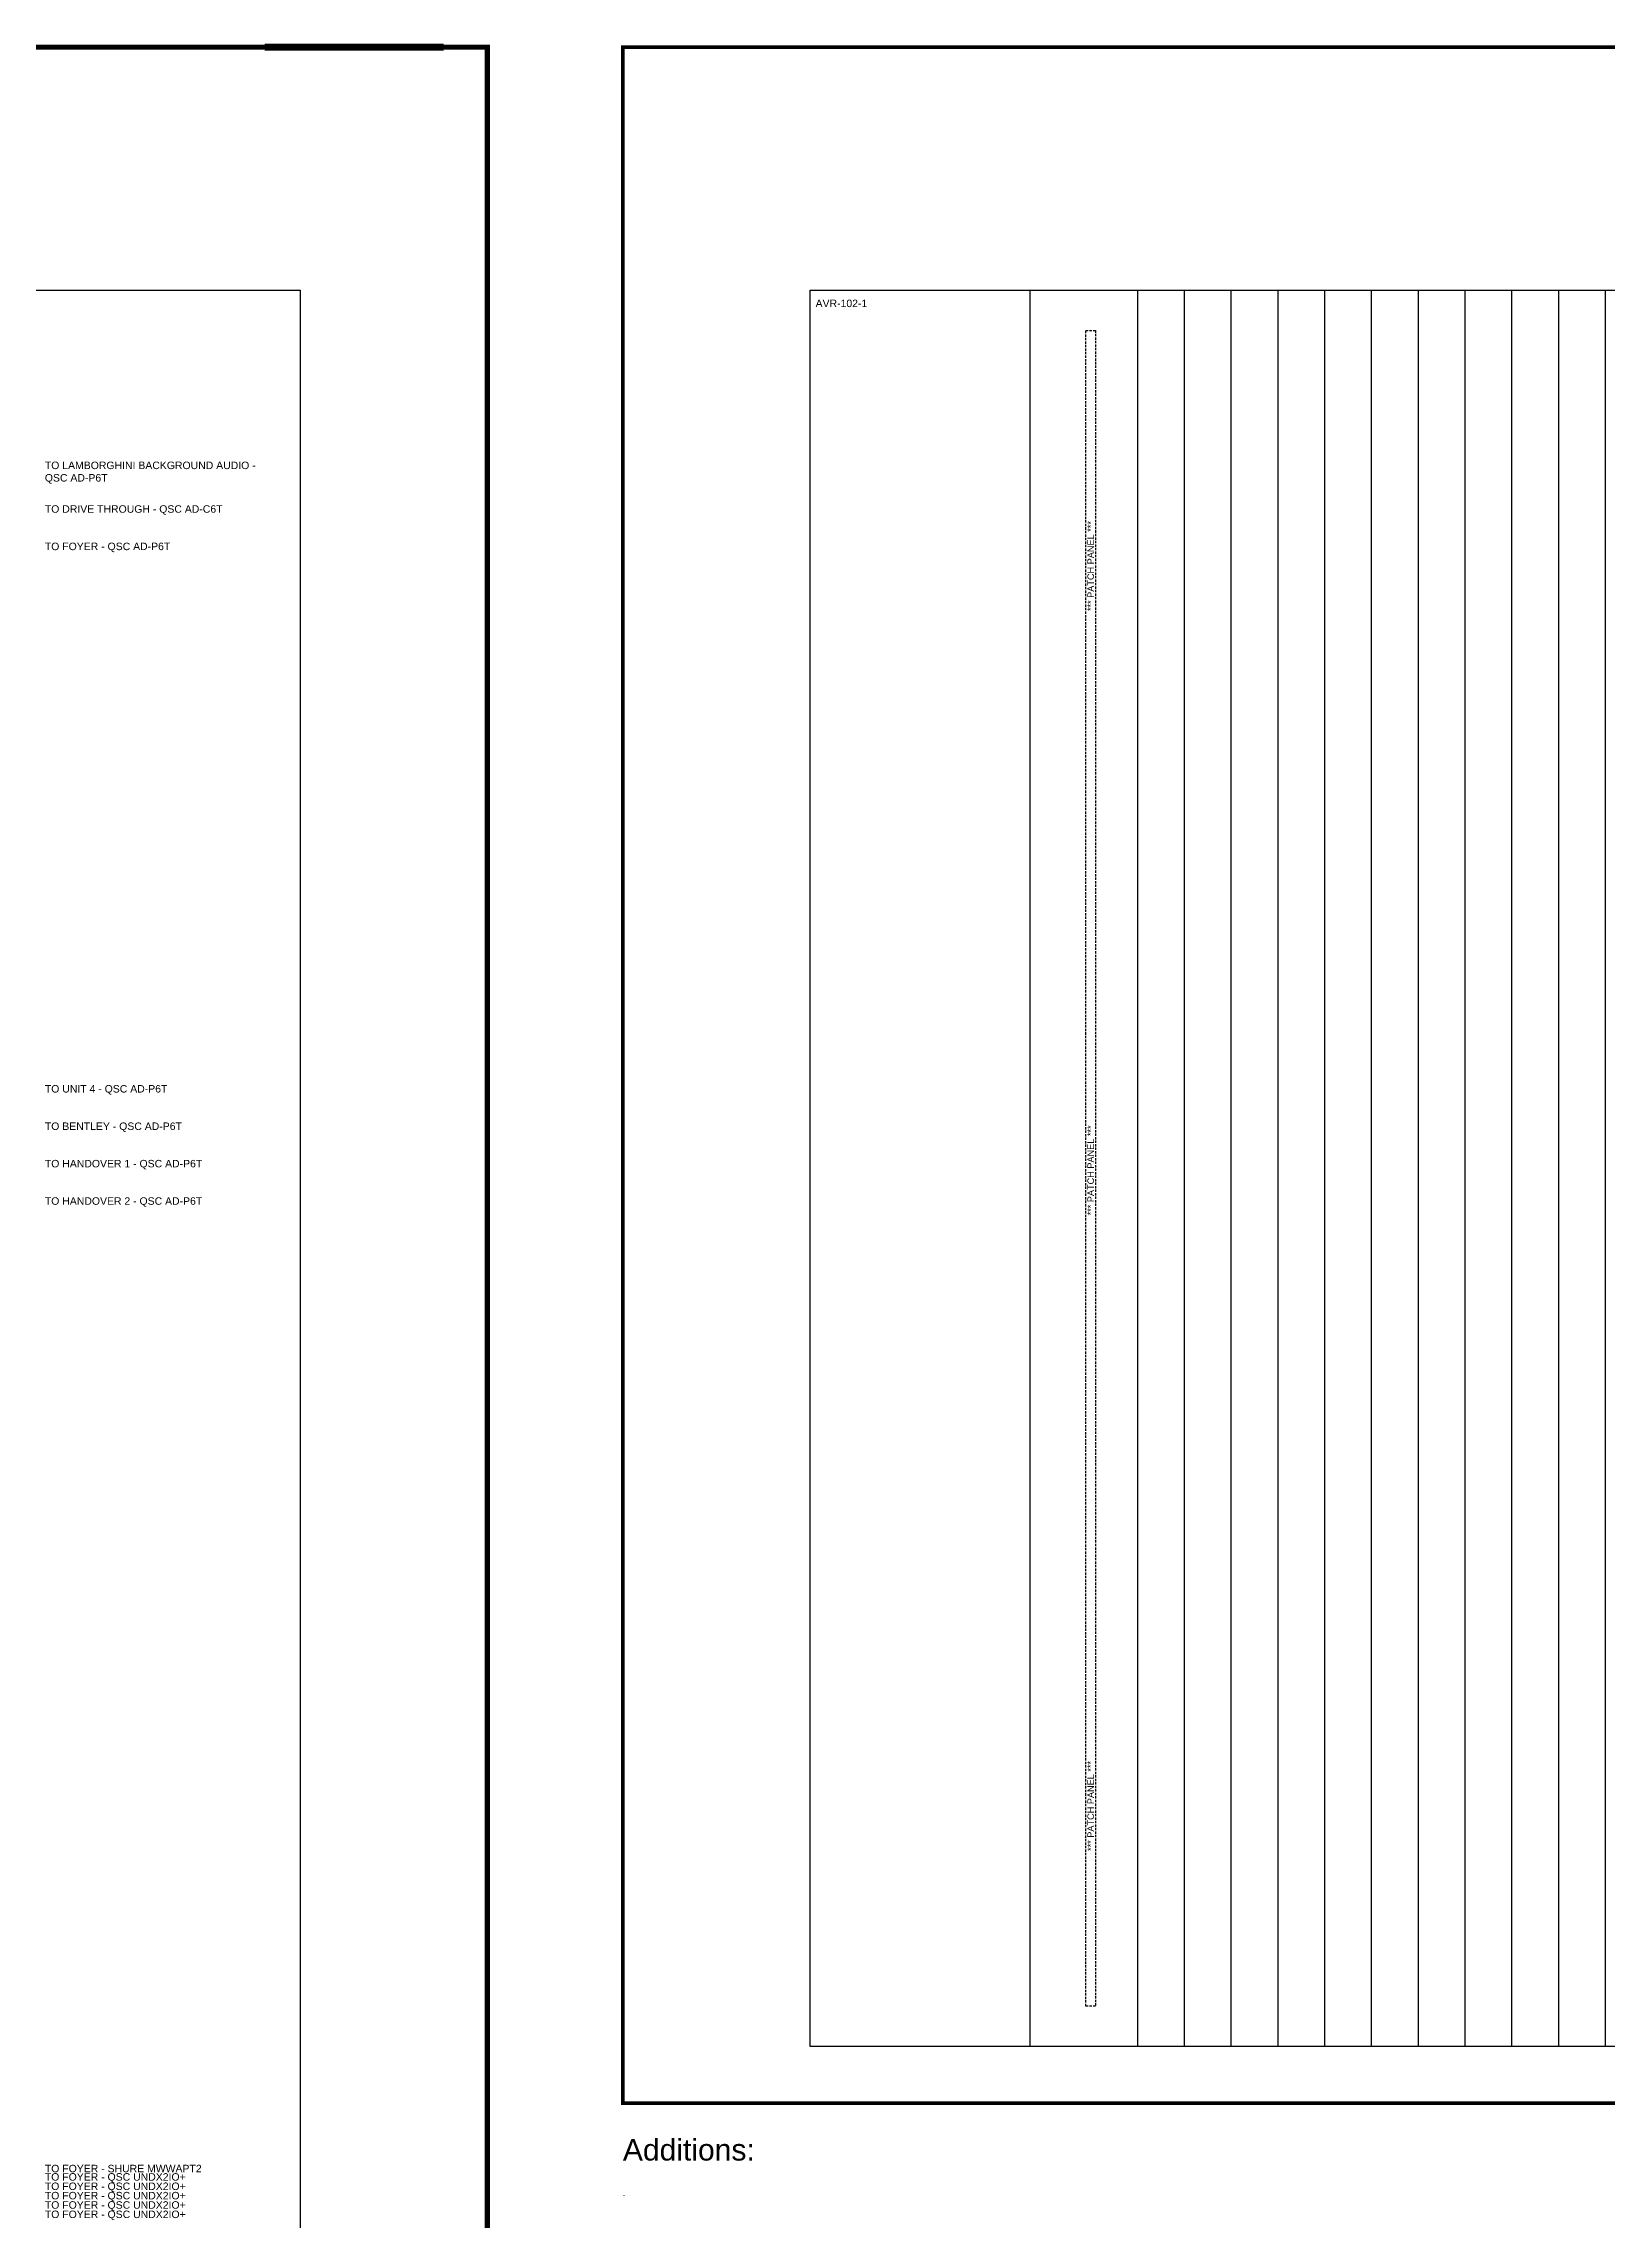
# Model space of a CAD drawing. Header units: millimetres. Extents: x -71336 to -35435, y -26189 to 22712.
# Drawn here: x -45441 to -44605, y -20873 to -19709 of the extents above; entities that cross this region are included whole.
import ezdxf
from ezdxf.enums import TextEntityAlignment as Align

# ---------------------------------------------------------------- set-up
doc = ezdxf.new("R2018")
doc.units = ezdxf.units.MM
doc.linetypes.add('DASHED2', pattern=[0.375, 0.25, -0.125])
for name, color, linetype, plot in [('SC - Guides', 211, 'Continuous', False), ('SC - Titlesheet - Model', 250, 'Continuous', False), ('SC - Xlines', 252, 'Continuous', False)]:
    doc.layers.add(name, color=color, linetype=linetype, plot=plot)
doc.layers.add('SC - Text', color=7, linetype='Continuous')
doc.styles.add('ARIAL', font='arial.ttf')
doc.styles.get("Standard").update_dxf_attribs({"font": 'arial.ttf', "height": 35})

# ---------------------------------------------------------------- blocks, each defined once
blk = doc.blocks.new('*U189')
at = {"layer": 'SC - Guides', "color": 5, "ltscale": 5, "const_width": 2}
blk.add_lwpolyline([(-415.5, 287), (-465.5, 287)], dxfattribs=at)
at = {"layer": 'SC - Titlesheet - Model', "color": 6, "ltscale": 5, "const_width": 1}
blk.add_lwpolyline([(-365.5, -287), (365.5, -287), (365.5, 287), (-365.5, 287)], close=True, dxfattribs=at)
at = {"ltscale": 5, "style": 'ARIAL'}
blk.add_text('Additions:', height=6, dxfattribs=at).set_placement((-365.5, -297), align=Align.TOP_LEFT)
at = {"layer": 'SC - Titlesheet - Model', "color": 5, "lineweight": 30, "ltscale": 5, "flags": 104}
blk.add_attdef('ADDITIONS', text='', height=5, dxfattribs=at).set_placement((-365.5, -312), align=Align.TOP_LEFT)
blk.add_attdef('CHANGES', text='', height=5, dxfattribs=at).set_placement((0, -312), align=Align.TOP_CENTER)
blk.add_attdef('OMISSIONS', text='', height=5, dxfattribs=at).set_placement((365.5, -312), align=Align.TOP_RIGHT)

msp = doc.modelspace()

# ---------------------------------------------------------------- linework, layer by layer
at = {"linetype": 'DASHED2', "ltscale": 5}
msp.add_lwpolyline([(-44884.172, -20758.194), (-44884.172, -19862.296), (-44879.172, -19862.296), (-44879.172, -20758.194)], close=True, dxfattribs=at)
at = {"layer": 'SC - Xlines', "ltscale": 5, "transparency": 33554687}
for points in [[(-47145.154, -19840.818), (-45304.072, -19840.818), (-45304.072, -21262.24), (-47145.154, -21262.24)], [(-45031.672, -19840.818), (-43831.672, -19840.825), (-43831.672, -20779.725), (-45031.672, -20779.718)]]:
    msp.add_lwpolyline(points, close=True, dxfattribs=at)
at = {"layer": 'SC - Xlines', "ltscale": 5}
for points in [[(-44914.172, -19840.821), (-44914.172, -20779.719)], [(-44831.672, -19840.821), (-44831.672, -20779.719)], [(-44781.672, -19840.821), (-44781.672, -20779.719)], [(-44731.672, -19840.821), (-44731.672, -20779.719)], [(-44681.672, -19840.821), (-44681.672, -20779.719)], [(-44631.672, -19840.821), (-44631.672, -20779.719)]]:
    msp.add_lwpolyline(points, dxfattribs=at)
at = {"layer": 'SC - Xlines', "color": 250, "ltscale": 5}
for points in [[(-44856.672, -19840.821), (-44856.672, -20779.719)], [(-44806.672, -19840.821), (-44806.672, -20779.719)], [(-44756.672, -19840.821), (-44756.672, -20779.719)], [(-44706.672, -19840.821), (-44706.672, -20779.719)], [(-44656.672, -19840.821), (-44656.672, -20779.719)], [(-44606.672, -19840.821), (-44606.672, -20779.719)]]:
    msp.add_lwpolyline(points, dxfattribs=at)

# ---------------------------------------------------------------- block references
at = {"xscale": 2.792177448794787, "yscale": 2.792177448794787, "zscale": 2.792177448794787}
msp.add_blockref('*U189', (-46224.613, -20512.175), dxfattribs=at)
ref = msp.add_blockref('*U189', (-44431.672, -20260.478), dxfattribs=dict(xscale=1.915184678522737, yscale=1.915184678522737, zscale=1.915184678522737))
lines = msp.add_mtext('-', dxfattribs={"layer": 'SC - Titlesheet - Model', "color": 5, "ltscale": 5, "insert": (-45131.672, -20858.016), "char_height": 2.5, "attachment_point": 1})
ref.add_attrib('ADDITIONS', '', (-45131.672, -20858.016), dxfattribs={"flags": 104}).embed_mtext(lines)

# ---------------------------------------------------------------- texts
at = {"layer": 'SC - Text', "insert": (-45028.684, -19845.818), "char_height": 4, "width": 97.49642, "attachment_point": 1, "style": 'ARIAL'}
msp.add_mtext('AVR-102-1', dxfattribs=at)
at = {"layer": 'SC - Text', "char_height": 4, "width": 129.70239, "attachment_point": 4}
for s, insert in [('TO LAMBORGHINI{\\A1;\\fSansSerif|b0|i0|c2|p2; BACKGROUND AUDIO - \\PQSC AD-P6T}', (-45440.613, -19938.315)), ('TO {\\A1;\\fSansSerif|b0|i0|c2|p2;DRIVE THROUGH - QSC AD-C6T}', (-45440.616, -19958.315)), ('TO {\\A1;\\fSansSerif|b0|i0|c2|p2;FOYER - QSC AD-P6T}', (-45440.616, -19978.315)), ('TO {\\A1;\\fSansSerif|b0|i0|c2|p2;UNIT 4 - QSC AD-P6T}', (-45440.616, -20268.315)), ('TO {\\A1;\\fSansSerif|b0|i0|c2|p2;BENTLEY - QSC AD-P6T}', (-45440.613, -20288.319)), ('TO HANDOVER 1 - QSC AD-P6T', (-45440.613, -20308.319)), ('TO HANDOVER 2 - QSC AD-P6T', (-45440.613, -20328.319)), ('TO {\\A1;\\fSansSerif|b0|i0|c2|p2;FOYER - SHURE MWWAPT2}', (-45440.616, -20845.081)), ('TO {\\A1;\\fSansSerif|b0|i0|c2|p2;FOYER - QSC UNDX2IO+}', (-45440.616, -20850.081)), ('TO {\\A1;\\fSansSerif|b0|i0|c2|p2;FOYER - QSC UNDX2IO+}', (-45440.616, -20855.081)), ('TO {\\A1;\\fSansSerif|b0|i0|c2|p2;FOYER - QSC UNDX2IO+}', (-45440.616, -20860.081)), ('TO {\\A1;\\fSansSerif|b0|i0|c2|p2;FOYER - QSC UNDX2IO+}', (-45440.616, -20865.081)), ('TO {\\A1;\\fSansSerif|b0|i0|c2|p2;FOYER - QSC UNDX2IO+}', (-45440.616, -20870.081))]:
    msp.add_mtext(s, dxfattribs=dict(at, insert=insert))
at = {"layer": 'SC - Text', "char_height": 3.5, "width": 136.51602, "attachment_point": 1, "rotation": 90, "style": 'ARIAL'}
for insert in [(-44883.404, -20012.333), (-44883.404, -20335.439), (-44883.404, -20675.231)]:
    msp.add_mtext('*** PATCH PANEL ***', dxfattribs=dict(at, insert=insert))

doc.saveas('drawing.dxf')
